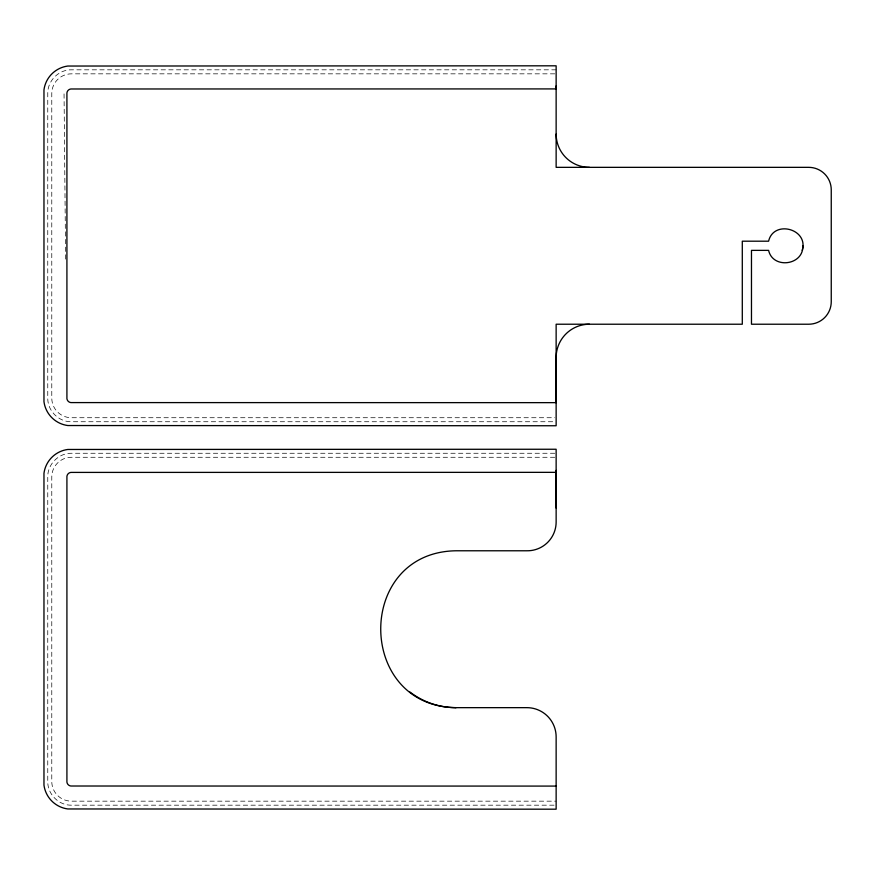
<?xml version="1.0" encoding="UTF-8"?>
<svg xmlns="http://www.w3.org/2000/svg" width="875" height="875" viewBox="0 0 875 875"><rect width="100%" height="100%" fill="white"/><g stroke="black" fill="none" stroke-linecap="round" stroke-linejoin="round"><path stroke-width="0.66" stroke-dasharray="4.38 3.28" d="M556.139 69.825L71.291 69.825C58.734 69.617 47.556 80.806 47.764 93.352L47.764 398.212C47.556 410.758 58.734 421.947 71.291 421.739L554.772 421.739M554.772 73.839L71.422 73.839A19.644 19.644 0 0 0 51.778 93.483L51.778 398.081A19.644 19.644 0 0 0 71.422 417.725L554.772 417.725M554.772 453.261L71.291 453.261C58.734 453.053 47.556 464.242 47.764 476.788L47.764 781.648C47.556 794.194 58.734 805.383 71.291 805.175L556.139 805.175M554.772 457.275L71.422 457.275A19.644 19.644 0 0 0 51.778 476.919L51.778 781.517A19.644 19.644 0 0 0 71.422 801.161L556.139 801.161M64.05 93.888L65.625 261.647"/><path stroke-width="1.31" d="M556.139 508.08L556.139 470.378M556.139 85.903L556.139 88.911L70.831 88.987A4.539 4.539 0 0 0 66.916 92.892L66.916 398.672A4.539 4.539 0 0 0 70.831 402.587L556.139 402.653L556.139 357.514A33.294 33.294 0 0 1 589.433 324.22M802.823 245.787C803.709 265.344 772.887 269.478 768.6 250.37L751.472 250.37L751.472 324.22L808.73 324.22A22.52 22.52 0 0 0 831.25 301.689L831.25 189.875A22.52 22.52 0 0 0 808.73 167.344L556.139 167.344L556.139 65.811L67.802 66.041A27.683 27.683 0 0 0 43.969 89.873L43.969 401.691A27.683 27.683 0 0 0 67.802 425.534L556.139 425.753L556.139 324.22L742.295 324.22L742.295 241.194L768.6 241.194C773.653 219.384 808.927 228.998 802.2 250.37M556.139 472.347L70.831 472.413A4.539 4.539 0 0 0 66.916 476.328L66.916 782.108A4.539 4.539 0 0 0 70.831 786.012L556.139 786.089M456.05 707.656L526.881 707.656A29.258 29.258 0 0 1 556.139 736.914L556.139 809.189L67.802 808.959A27.683 27.683 0 0 1 43.969 785.127L43.969 473.309A27.683 27.683 0 0 1 67.802 449.466L556.139 449.247L556.139 521.992A28.788 28.788 0 0 1 526.881 550.78L456.05 550.78C355.086 552.223 356.18 706.453 456.05 707.656A75.775 75.775 0 0 1 409.916 691.994M589.433 167.344A33.294 33.294 0 0 1 556.139 134.061"/></g></svg>
